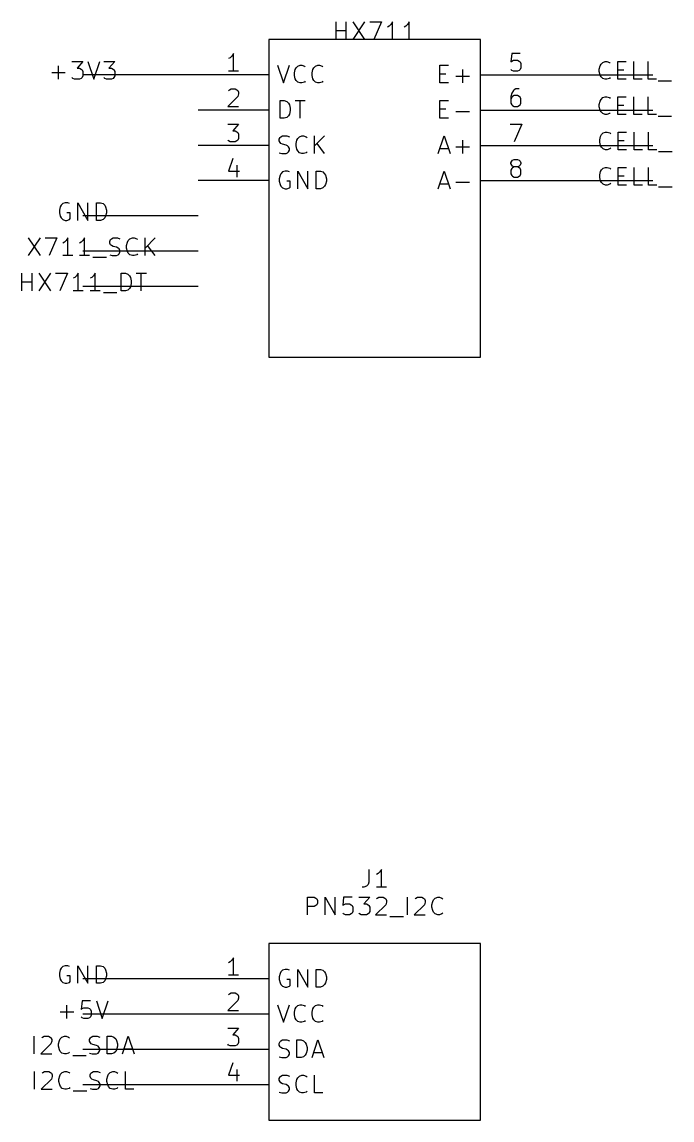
# Model space of a CAD drawing. Extents: x -0.4 to 16.1, y -11.3 to -0.4.
# Drawn here: x 7.662 to 9.504, y -5.762 to -2.65 of the extents above; entities that cross this region are included whole.
import ezdxf

# ---------------------------------------------------------------- set-up
doc = ezdxf.new("R2010")
doc.units = 0
doc.header["$MEASUREMENT"] = 0
for name, color, linetype in [('CYAN2', 4, 'CONTINUOUS'), ('GRAY1', 251, 'CONTINUOUS'), ('GREEN3', 91, 'CONTINUOUS'), ('LYELLOW', 51, 'CONTINUOUS'), ('RED2', 1, 'CONTINUOUS'), ('RED3', 11, 'CONTINUOUS')]:
    doc.layers.add(name, color=color, linetype=linetype)

msp = doc.modelspace()

# ---------------------------------------------------------------- linework, layer by layer
at = {"layer": 'CYAN2', "linetype": 'CONTINUOUS'}
for p, q in [((8.5519, -2.7), (8.5519, -2.65)), ((8.5519, -2.6738), (8.5805, -2.6738)), ((8.5805, -2.7), (8.5805, -2.65)), ((8.5995, -2.65), (8.6328, -2.7)), ((8.6328, -2.65), (8.5995, -2.7)), ((8.6471, -2.65), (8.6805, -2.65)), ((8.6805, -2.65), (8.659, -2.7)), ((8.7019, -2.6619), (8.6971, -2.6643)), ((8.7067, -2.6571), (8.7019, -2.6619)), ((8.7114, -2.65), (8.7067, -2.6571)), ((8.7114, -2.7), (8.7114, -2.65)), ((8.7495, -2.6619), (8.7448, -2.6643)), ((8.7543, -2.6571), (8.7495, -2.6619)), ((8.759, -2.65), (8.7543, -2.6571)), ((8.759, -2.7), (8.759, -2.65)), ((8.7257, -2.7), (8.6971, -2.7)), ((8.7733, -2.7), (8.7448, -2.7)), ((8.3862, -2.7727), (8.4028, -2.8227)), ((8.4028, -2.8227), (8.4195, -2.7727)), ((8.4338, -2.7942), (8.4362, -2.7846)), ((8.4338, -2.8013), (8.4338, -2.7942)), ((8.4362, -2.7846), (8.4386, -2.7799)), ((8.4386, -2.7799), (8.4433, -2.7751)), ((8.4433, -2.7751), (8.4505, -2.7727)), ((8.4505, -2.7727), (8.4552, -2.7727)), ((8.4552, -2.7727), (8.4624, -2.7751)), ((8.4624, -2.7751), (8.4647, -2.7775)), ((8.4838, -2.7942), (8.4862, -2.7846)), ((8.4838, -2.8013), (8.4838, -2.7942)), ((8.4862, -2.7846), (8.4886, -2.7799)), ((8.4886, -2.7799), (8.4933, -2.7751)), ((8.4933, -2.7751), (8.5005, -2.7727)), ((8.5005, -2.7727), (8.5052, -2.7727)), ((8.5052, -2.7727), (8.5124, -2.7751)), ((8.5124, -2.7751), (8.5147, -2.7775)), ((8.8462, -2.8227), (8.8462, -2.7727)), ((8.8462, -2.7727), (8.87, -2.7727)), ((8.8462, -2.7965), (8.8628, -2.7965)), ((8.9105, -2.8227), (8.9105, -2.7846)), ((8.4362, -2.8108), (8.4338, -2.8013)), ((8.4386, -2.8156), (8.4362, -2.8108)), ((8.4433, -2.8204), (8.4386, -2.8156)), ((8.4505, -2.8227), (8.4433, -2.8204)), ((8.4552, -2.8227), (8.4505, -2.8227)), ((8.4624, -2.8204), (8.4552, -2.8227)), ((8.4647, -2.818), (8.4624, -2.8204)), ((8.4862, -2.8108), (8.4838, -2.8013)), ((8.4886, -2.8156), (8.4862, -2.8108)), ((8.4933, -2.8204), (8.4886, -2.8156)), ((8.5005, -2.8227), (8.4933, -2.8204)), ((8.5052, -2.8227), (8.5005, -2.8227)), ((8.5124, -2.8204), (8.5052, -2.8227)), ((8.5147, -2.818), (8.5124, -2.8204)), ((8.87, -2.8227), (8.8462, -2.8227)), ((8.8914, -2.8037), (8.9295, -2.8037)), ((8.3933, -2.9227), (8.3933, -2.8727)), ((8.3933, -2.8727), (8.4052, -2.8727)), ((8.4052, -2.8727), (8.4124, -2.8751)), ((8.4124, -2.8751), (8.4171, -2.8799)), ((8.4171, -2.8799), (8.4195, -2.8846)), ((8.4195, -2.8846), (8.4219, -2.8942)), ((8.4362, -2.8727), (8.4647, -2.8727)), ((8.4505, -2.9227), (8.4505, -2.8727)), ((8.8462, -2.9227), (8.8462, -2.8727)), ((8.8462, -2.8727), (8.87, -2.8727)), ((8.4052, -2.9227), (8.3933, -2.9227)), ((8.4124, -2.9204), (8.4052, -2.9227)), ((8.4171, -2.9156), (8.4124, -2.9204)), ((8.4195, -2.9108), (8.4171, -2.9156)), ((8.4219, -2.9013), (8.4195, -2.9108)), ((8.4219, -2.8942), (8.4219, -2.9013)), ((8.8462, -2.8965), (8.8628, -2.8965)), ((8.87, -2.9227), (8.8462, -2.9227)), ((8.8914, -2.9037), (8.9295, -2.9037)), ((8.3909, -2.9823), (8.3933, -2.9775)), ((8.3909, -2.987), (8.3909, -2.9823)), ((8.3933, -2.9918), (8.3909, -2.987)), ((8.3933, -2.9775), (8.3957, -2.9751)), ((8.3957, -2.9751), (8.4005, -2.9727)), ((8.4005, -2.9727), (8.4124, -2.9727)), ((8.4124, -2.9727), (8.4195, -2.9751)), ((8.4386, -2.9942), (8.4409, -2.9846)), ((8.4409, -2.9846), (8.4433, -2.9799)), ((8.4433, -2.9799), (8.4481, -2.9751)), ((8.4481, -2.9751), (8.4552, -2.9727)), ((8.4552, -2.9727), (8.46, -2.9727)), ((8.46, -2.9727), (8.4671, -2.9751)), ((8.4671, -2.9751), (8.4695, -2.9775)), ((8.4909, -3.0227), (8.4909, -2.9727)), ((8.5195, -2.9727), (8.4909, -3.0013)), ((8.8414, -3.0227), (8.8581, -2.9727)), ((8.8581, -2.9727), (8.8747, -3.0227)), ((8.9105, -3.0227), (8.9105, -2.9846)), ((8.3957, -2.9942), (8.3933, -2.9918)), ((8.4005, -2.9965), (8.3957, -2.9942)), ((8.41, -2.9989), (8.4005, -2.9965)), ((8.4147, -3.0013), (8.41, -2.9989)), ((8.4171, -3.0037), (8.4147, -3.0013)), ((8.4147, -3.0204), (8.4171, -3.018)), ((8.4195, -3.0085), (8.4171, -3.0037)), ((8.4171, -3.018), (8.4195, -3.0132)), ((8.4195, -3.0132), (8.4195, -3.0085)), ((8.4386, -3.0013), (8.4386, -2.9942)), ((8.4409, -3.0108), (8.4386, -3.0013)), ((8.4433, -3.0156), (8.4409, -3.0108)), ((8.4481, -3.0204), (8.4433, -3.0156)), ((8.4695, -3.018), (8.4671, -3.0204)), ((8.5195, -3.0227), (8.4981, -2.9942)), ((8.8462, -3.0085), (8.87, -3.0085)), ((8.8914, -3.0037), (8.9295, -3.0037)), ((8.3909, -3.0204), (8.3981, -3.0227)), ((8.3981, -3.0227), (8.41, -3.0227)), ((8.41, -3.0227), (8.4147, -3.0204)), ((8.4552, -3.0227), (8.4481, -3.0204)), ((8.46, -3.0227), (8.4552, -3.0227)), ((8.4671, -3.0204), (8.46, -3.0227)), ((8.3957, -3.0799), (8.3933, -3.0846)), ((8.4005, -3.0751), (8.3957, -3.0799)), ((8.4076, -3.0727), (8.4005, -3.0751)), ((8.4147, -3.0727), (8.4076, -3.0727)), ((8.4195, -3.0751), (8.4147, -3.0727)), ((8.4433, -3.1227), (8.4433, -3.0727)), ((8.4433, -3.0727), (8.4719, -3.1227)), ((8.4719, -3.1227), (8.4719, -3.0727)), ((8.4957, -3.1227), (8.4957, -3.0727)), ((8.4957, -3.0727), (8.5076, -3.0727)), ((8.5076, -3.0727), (8.5147, -3.0751)), ((8.5147, -3.0751), (8.5195, -3.0799)), ((8.5195, -3.0799), (8.5219, -3.0846)), ((8.8414, -3.1227), (8.8581, -3.0727)), ((8.8581, -3.0727), (8.8747, -3.1227)), ((8.3933, -3.0846), (8.3909, -3.0942)), ((8.3909, -3.0942), (8.3909, -3.1013)), ((8.3909, -3.1013), (8.3933, -3.1108)), ((8.3933, -3.1108), (8.3957, -3.1156)), ((8.4219, -3.1013), (8.4124, -3.1013)), ((8.4219, -3.118), (8.4219, -3.1013)), ((8.5219, -3.1108), (8.5195, -3.1156)), ((8.5219, -3.0846), (8.5243, -3.0942)), ((8.5243, -3.1013), (8.5219, -3.1108)), ((8.5243, -3.0942), (8.5243, -3.1013)), ((8.8462, -3.1085), (8.87, -3.1085)), ((8.8914, -3.1037), (8.9295, -3.1037)), ((8.3957, -3.1156), (8.4005, -3.1204)), ((8.4005, -3.1204), (8.4076, -3.1227)), ((8.4076, -3.1227), (8.4124, -3.1227)), ((8.4124, -3.1227), (8.4195, -3.1204)), ((8.4195, -3.1204), (8.4219, -3.118)), ((8.5076, -3.1227), (8.4957, -3.1227)), ((8.5147, -3.1204), (8.5076, -3.1227)), ((8.5195, -3.1156), (8.5147, -3.1204)), ((8.6448, -5.0515), (8.6448, -5.0873)), ((8.6709, -5.0634), (8.6662, -5.0658)), ((8.6757, -5.0587), (8.6709, -5.0634)), ((8.6805, -5.0515), (8.6757, -5.0587)), ((8.6805, -5.1015), (8.6805, -5.0515)), ((8.6305, -5.1015), (8.6257, -5.1015)), ((8.6376, -5.0992), (8.6305, -5.1015)), ((8.6424, -5.0944), (8.6376, -5.0992)), ((8.6448, -5.0873), (8.6424, -5.0944)), ((8.6948, -5.1015), (8.6662, -5.1015)), ((8.4709, -5.1803), (8.4709, -5.1303)), ((8.4709, -5.1303), (8.49, -5.1303)), ((8.49, -5.1303), (8.4948, -5.1327)), ((8.4948, -5.1327), (8.4971, -5.135)), ((8.5209, -5.1803), (8.5209, -5.1303)), ((8.5209, -5.1303), (8.5495, -5.1803)), ((8.5495, -5.1803), (8.5495, -5.1303)), ((8.5733, -5.1303), (8.5709, -5.1541)), ((8.5971, -5.1303), (8.5733, -5.1303)), ((8.6162, -5.1303), (8.6471, -5.1303)), ((8.6471, -5.1303), (8.6305, -5.1493)), ((8.6662, -5.135), (8.6686, -5.1327)), ((8.6686, -5.1327), (8.6733, -5.1303)), ((8.6733, -5.1303), (8.6852, -5.1303)), ((8.6852, -5.1303), (8.69, -5.1327)), ((8.69, -5.1327), (8.6924, -5.135)), ((8.7543, -5.1803), (8.7543, -5.1303)), ((8.7757, -5.135), (8.7781, -5.1327)), ((8.7781, -5.1327), (8.7828, -5.1303)), ((8.7828, -5.1303), (8.7948, -5.1303)), ((8.7948, -5.1303), (8.7995, -5.1327)), ((8.7995, -5.1327), (8.8019, -5.135)), ((8.8281, -5.1374), (8.8328, -5.1327)), ((8.8328, -5.1327), (8.84, -5.1303)), ((8.84, -5.1303), (8.8447, -5.1303)), ((8.8447, -5.1303), (8.8519, -5.1327)), ((8.8519, -5.1327), (8.8543, -5.135)), ((8.49, -5.1565), (8.4709, -5.1565)), ((8.4948, -5.1541), (8.49, -5.1565)), ((8.4971, -5.1517), (8.4948, -5.1541)), ((8.4971, -5.135), (8.4995, -5.1398)), ((8.4995, -5.147), (8.4971, -5.1517)), ((8.4995, -5.1398), (8.4995, -5.147)), ((8.5709, -5.1541), (8.5733, -5.1517)), ((8.5733, -5.1517), (8.5781, -5.1493)), ((8.5781, -5.1493), (8.59, -5.1493)), ((8.59, -5.1493), (8.5948, -5.1517)), ((8.5948, -5.1517), (8.5971, -5.1541)), ((8.5971, -5.1541), (8.5995, -5.1589)), ((8.5995, -5.1589), (8.5995, -5.1708)), ((8.6305, -5.1493), (8.6376, -5.1493)), ((8.6376, -5.1493), (8.6424, -5.1517)), ((8.6424, -5.1517), (8.6448, -5.1541)), ((8.6448, -5.1541), (8.6471, -5.1589)), ((8.6471, -5.1589), (8.6471, -5.1708)), ((8.6924, -5.1517), (8.6638, -5.1803)), ((8.6924, -5.135), (8.6948, -5.1398)), ((8.6948, -5.1446), (8.6924, -5.1517)), ((8.6948, -5.1398), (8.6948, -5.1446)), ((8.8019, -5.1517), (8.7733, -5.1803)), ((8.8019, -5.135), (8.8043, -5.1398)), ((8.8043, -5.1446), (8.8019, -5.1517)), ((8.8043, -5.1398), (8.8043, -5.1446)), ((8.8233, -5.1517), (8.8257, -5.1422)), ((8.8233, -5.1589), (8.8233, -5.1517)), ((8.8257, -5.1684), (8.8233, -5.1589)), ((8.8257, -5.1422), (8.8281, -5.1374)), ((8.5733, -5.1779), (8.5709, -5.1755)), ((8.5781, -5.1803), (8.5733, -5.1779)), ((8.59, -5.1803), (8.5781, -5.1803)), ((8.5948, -5.1779), (8.59, -5.1803)), ((8.5971, -5.1755), (8.5948, -5.1779)), ((8.5995, -5.1708), (8.5971, -5.1755)), ((8.6186, -5.1779), (8.6162, -5.1755)), ((8.6233, -5.1803), (8.6186, -5.1779)), ((8.6376, -5.1803), (8.6233, -5.1803)), ((8.6424, -5.1779), (8.6376, -5.1803)), ((8.6448, -5.1755), (8.6424, -5.1779)), ((8.6471, -5.1708), (8.6448, -5.1755)), ((8.6638, -5.1803), (8.6948, -5.1803)), ((8.7043, -5.185), (8.7424, -5.185)), ((8.7733, -5.1803), (8.8043, -5.1803)), ((8.8281, -5.1731), (8.8257, -5.1684)), ((8.8328, -5.1779), (8.8281, -5.1731)), ((8.84, -5.1803), (8.8328, -5.1779)), ((8.8447, -5.1803), (8.84, -5.1803)), ((8.8519, -5.1779), (8.8447, -5.1803)), ((8.8543, -5.1755), (8.8519, -5.1779)), ((8.3933, -5.3468), (8.3909, -5.3564)), ((8.3957, -5.3421), (8.3933, -5.3468)), ((8.4005, -5.3373), (8.3957, -5.3421)), ((8.4076, -5.3349), (8.4005, -5.3373)), ((8.4147, -5.3349), (8.4076, -5.3349)), ((8.4195, -5.3373), (8.4147, -5.3349)), ((8.4433, -5.3849), (8.4433, -5.3349)), ((8.4433, -5.3349), (8.4719, -5.3849)), ((8.4719, -5.3849), (8.4719, -5.3349)), ((8.4957, -5.3849), (8.4957, -5.3349)), ((8.4957, -5.3349), (8.5076, -5.3349)), ((8.5076, -5.3349), (8.5147, -5.3373)), ((8.5147, -5.3373), (8.5195, -5.3421)), ((8.5195, -5.3421), (8.5219, -5.3468)), ((8.5219, -5.3468), (8.5243, -5.3564)), ((8.3909, -5.3564), (8.3909, -5.3635)), ((8.3909, -5.3635), (8.3933, -5.373)), ((8.3933, -5.373), (8.3957, -5.3778)), ((8.3957, -5.3778), (8.4005, -5.3826)), ((8.4005, -5.3826), (8.4076, -5.3849)), ((8.4219, -5.3635), (8.4124, -5.3635)), ((8.4124, -5.3849), (8.4195, -5.3826)), ((8.4195, -5.3826), (8.4219, -5.3802)), ((8.4219, -5.3802), (8.4219, -5.3635)), ((8.5147, -5.3826), (8.5076, -5.3849)), ((8.5195, -5.3778), (8.5147, -5.3826)), ((8.5219, -5.373), (8.5195, -5.3778)), ((8.5243, -5.3635), (8.5219, -5.373)), ((8.5243, -5.3564), (8.5243, -5.3635)), ((8.4076, -5.3849), (8.4124, -5.3849)), ((8.5076, -5.3849), (8.4957, -5.3849)), ((8.3862, -5.4349), (8.4028, -5.4849)), ((8.4028, -5.4849), (8.4195, -5.4349)), ((8.4362, -5.4468), (8.4386, -5.4421)), ((8.4386, -5.4421), (8.4433, -5.4373)), ((8.4433, -5.4373), (8.4505, -5.4349)), ((8.4505, -5.4349), (8.4552, -5.4349)), ((8.4552, -5.4349), (8.4624, -5.4373)), ((8.4624, -5.4373), (8.4647, -5.4397)), ((8.4862, -5.4468), (8.4886, -5.4421)), ((8.4886, -5.4421), (8.4933, -5.4373)), ((8.4933, -5.4373), (8.5005, -5.4349)), ((8.5005, -5.4349), (8.5052, -5.4349)), ((8.5052, -5.4349), (8.5124, -5.4373)), ((8.5124, -5.4373), (8.5147, -5.4397)), ((8.4338, -5.4564), (8.4362, -5.4468)), ((8.4338, -5.4635), (8.4338, -5.4564)), ((8.4362, -5.473), (8.4338, -5.4635)), ((8.4386, -5.4778), (8.4362, -5.473)), ((8.4838, -5.4564), (8.4862, -5.4468)), ((8.4838, -5.4635), (8.4838, -5.4564)), ((8.4862, -5.473), (8.4838, -5.4635)), ((8.4886, -5.4778), (8.4862, -5.473)), ((8.4433, -5.4826), (8.4386, -5.4778)), ((8.4505, -5.4849), (8.4433, -5.4826)), ((8.4552, -5.4849), (8.4505, -5.4849)), ((8.4624, -5.4826), (8.4552, -5.4849)), ((8.4647, -5.4802), (8.4624, -5.4826)), ((8.4933, -5.4826), (8.4886, -5.4778)), ((8.5005, -5.4849), (8.4933, -5.4826)), ((8.5052, -5.4849), (8.5005, -5.4849)), ((8.5124, -5.4826), (8.5052, -5.4849)), ((8.5147, -5.4802), (8.5124, -5.4826)), ((8.3933, -5.5397), (8.3957, -5.5373)), ((8.3957, -5.5373), (8.4005, -5.5349)), ((8.4005, -5.5349), (8.4124, -5.5349)), ((8.4124, -5.5349), (8.4195, -5.5373)), ((8.4409, -5.5849), (8.4409, -5.5349)), ((8.4409, -5.5349), (8.4528, -5.5349)), ((8.4528, -5.5349), (8.46, -5.5373)), ((8.46, -5.5373), (8.4647, -5.5421)), ((8.4838, -5.5849), (8.5005, -5.5349)), ((8.5005, -5.5349), (8.5171, -5.5849)), ((8.3909, -5.5445), (8.3933, -5.5397)), ((8.3909, -5.5492), (8.3909, -5.5445)), ((8.3933, -5.554), (8.3909, -5.5492)), ((8.3957, -5.5564), (8.3933, -5.554)), ((8.4005, -5.5588), (8.3957, -5.5564)), ((8.41, -5.5611), (8.4005, -5.5588)), ((8.4147, -5.5635), (8.41, -5.5611)), ((8.4171, -5.5659), (8.4147, -5.5635)), ((8.4195, -5.5707), (8.4171, -5.5659)), ((8.4647, -5.5421), (8.4671, -5.5468)), ((8.4671, -5.5468), (8.4695, -5.5564)), ((8.4695, -5.5635), (8.4671, -5.573)), ((8.4695, -5.5564), (8.4695, -5.5635)), ((8.3909, -5.5826), (8.3981, -5.5849)), ((8.3981, -5.5849), (8.41, -5.5849)), ((8.41, -5.5849), (8.4147, -5.5826)), ((8.4147, -5.5826), (8.4171, -5.5802)), ((8.4171, -5.5802), (8.4195, -5.5754)), ((8.4195, -5.5754), (8.4195, -5.5707)), ((8.4528, -5.5849), (8.4409, -5.5849)), ((8.46, -5.5826), (8.4528, -5.5849)), ((8.4647, -5.5778), (8.46, -5.5826)), ((8.4671, -5.573), (8.4647, -5.5778)), ((8.4886, -5.5707), (8.5124, -5.5707)), ((8.3909, -5.6445), (8.3933, -5.6397)), ((8.3909, -5.6492), (8.3909, -5.6445)), ((8.3933, -5.654), (8.3909, -5.6492)), ((8.3933, -5.6397), (8.3957, -5.6373)), ((8.3957, -5.6564), (8.3933, -5.654)), ((8.3957, -5.6373), (8.4005, -5.6349)), ((8.4005, -5.6588), (8.3957, -5.6564)), ((8.4005, -5.6349), (8.4124, -5.6349)), ((8.41, -5.6611), (8.4005, -5.6588)), ((8.4147, -5.6635), (8.41, -5.6611)), ((8.4124, -5.6349), (8.4195, -5.6373)), ((8.4171, -5.6659), (8.4147, -5.6635)), ((8.4386, -5.6564), (8.4409, -5.6468)), ((8.4386, -5.6635), (8.4386, -5.6564)), ((8.4409, -5.673), (8.4386, -5.6635)), ((8.4409, -5.6468), (8.4433, -5.6421)), ((8.4433, -5.6421), (8.4481, -5.6373)), ((8.4481, -5.6373), (8.4552, -5.6349)), ((8.4552, -5.6349), (8.46, -5.6349)), ((8.46, -5.6349), (8.4671, -5.6373)), ((8.4671, -5.6373), (8.4695, -5.6397)), ((8.4909, -5.6849), (8.4909, -5.6349)), ((8.3909, -5.6826), (8.3981, -5.6849)), ((8.3981, -5.6849), (8.41, -5.6849)), ((8.41, -5.6849), (8.4147, -5.6826)), ((8.4147, -5.6826), (8.4171, -5.6802)), ((8.4195, -5.6707), (8.4171, -5.6659)), ((8.4171, -5.6802), (8.4195, -5.6754)), ((8.4195, -5.6754), (8.4195, -5.6707)), ((8.4433, -5.6778), (8.4409, -5.673)), ((8.4481, -5.6826), (8.4433, -5.6778)), ((8.4552, -5.6849), (8.4481, -5.6826)), ((8.46, -5.6849), (8.4552, -5.6849)), ((8.4671, -5.6826), (8.46, -5.6849)), ((8.4695, -5.6802), (8.4671, -5.6826)), ((8.5147, -5.6849), (8.4909, -5.6849))]:
    msp.add_line(p, q, dxfattribs=at)
at = {"layer": 'GRAY1', "linetype": 'CONTINUOUS'}
for p, q in [((7.8037, -2.7622), (7.8346, -2.7622)), ((7.8346, -2.7622), (7.818, -2.7812)), ((7.8489, -2.7622), (7.8656, -2.8122)), ((7.8656, -2.8122), (7.8823, -2.7622)), ((7.8942, -2.7622), (7.9251, -2.7622)), ((7.9251, -2.7622), (7.9085, -2.7812)), ((9.3, -2.7741), (9.3024, -2.7693)), ((9.3024, -2.7693), (9.3072, -2.7645)), ((9.3072, -2.7645), (9.3143, -2.7622)), ((9.3143, -2.7622), (9.3191, -2.7622)), ((9.3191, -2.7622), (9.3262, -2.7645)), ((9.3262, -2.7645), (9.3286, -2.7669)), ((9.35, -2.8122), (9.35, -2.7622)), ((9.35, -2.7622), (9.3738, -2.7622)), ((9.3952, -2.8122), (9.3952, -2.7622)), ((9.4357, -2.8122), (9.4357, -2.7622)), ((7.7465, -2.7931), (7.7846, -2.7931)), ((7.7656, -2.8122), (7.7656, -2.7741)), ((7.818, -2.7812), (7.8251, -2.7812)), ((7.8251, -2.7812), (7.8299, -2.7836)), ((7.8299, -2.7836), (7.8323, -2.786)), ((7.8323, -2.786), (7.8346, -2.7907)), ((7.8346, -2.7907), (7.8346, -2.8026)), ((7.9085, -2.7812), (7.9156, -2.7812)), ((7.9156, -2.7812), (7.9204, -2.7836)), ((7.9204, -2.7836), (7.9227, -2.786)), ((7.9227, -2.786), (7.9251, -2.7907)), ((7.9251, -2.7907), (7.9251, -2.8026)), ((9.2976, -2.7836), (9.3, -2.7741)), ((9.2976, -2.7907), (9.2976, -2.7836)), ((9.3, -2.8003), (9.2976, -2.7907)), ((9.3024, -2.805), (9.3, -2.8003)), ((9.35, -2.786), (9.3667, -2.786)), ((7.8061, -2.8098), (7.8037, -2.8074)), ((7.8108, -2.8122), (7.8061, -2.8098)), ((7.8251, -2.8122), (7.8108, -2.8122)), ((7.8299, -2.8098), (7.8251, -2.8122)), ((7.8323, -2.8074), (7.8299, -2.8098)), ((7.8346, -2.8026), (7.8323, -2.8074)), ((7.8966, -2.8098), (7.8942, -2.8074)), ((7.9013, -2.8122), (7.8966, -2.8098)), ((7.9156, -2.8122), (7.9013, -2.8122)), ((7.9204, -2.8098), (7.9156, -2.8122)), ((7.9227, -2.8074), (7.9204, -2.8098)), ((7.9251, -2.8026), (7.9227, -2.8074)), ((9.3072, -2.8098), (9.3024, -2.805)), ((9.3143, -2.8122), (9.3072, -2.8098)), ((9.3191, -2.8122), (9.3143, -2.8122)), ((9.3262, -2.8098), (9.3191, -2.8122)), ((9.3286, -2.8074), (9.3262, -2.8098)), ((9.3738, -2.8122), (9.35, -2.8122)), ((9.4191, -2.8122), (9.3952, -2.8122)), ((9.4595, -2.8122), (9.4357, -2.8122)), ((9.4643, -2.8169), (9.5024, -2.8169)), ((9.3072, -2.8645), (9.3143, -2.8622)), ((9.3143, -2.8622), (9.3191, -2.8622)), ((9.3191, -2.8622), (9.3262, -2.8645)), ((9.35, -2.9122), (9.35, -2.8622)), ((9.35, -2.8622), (9.3738, -2.8622)), ((9.3952, -2.9122), (9.3952, -2.8622)), ((9.4357, -2.9122), (9.4357, -2.8622)), ((9.2976, -2.8836), (9.3, -2.8741)), ((9.2976, -2.8907), (9.2976, -2.8836)), ((9.3, -2.9003), (9.2976, -2.8907)), ((9.3, -2.8741), (9.3024, -2.8693)), ((9.3024, -2.8693), (9.3072, -2.8645)), ((9.3262, -2.8645), (9.3286, -2.8669)), ((9.35, -2.886), (9.3667, -2.886)), ((9.3024, -2.905), (9.3, -2.9003)), ((9.3072, -2.9098), (9.3024, -2.905)), ((9.3143, -2.9122), (9.3072, -2.9098)), ((9.3191, -2.9122), (9.3143, -2.9122)), ((9.3262, -2.9098), (9.3191, -2.9122)), ((9.3286, -2.9074), (9.3262, -2.9098)), ((9.3738, -2.9122), (9.35, -2.9122)), ((9.4191, -2.9122), (9.3952, -2.9122)), ((9.4595, -2.9122), (9.4357, -2.9122)), ((9.4643, -2.9169), (9.5024, -2.9169)), ((9.2988, -2.9836), (9.3012, -2.9741)), ((9.2988, -2.9907), (9.2988, -2.9836)), ((9.3012, -2.9741), (9.3036, -2.9693)), ((9.3036, -2.9693), (9.3083, -2.9645)), ((9.3083, -2.9645), (9.3155, -2.9622)), ((9.3155, -2.9622), (9.3202, -2.9622)), ((9.3202, -2.9622), (9.3274, -2.9645)), ((9.3274, -2.9645), (9.3298, -2.9669)), ((9.3512, -3.0122), (9.3512, -2.9622)), ((9.3512, -2.9622), (9.375, -2.9622)), ((9.3512, -2.986), (9.3679, -2.986)), ((9.3964, -3.0122), (9.3964, -2.9622)), ((9.4369, -3.0122), (9.4369, -2.9622)), ((9.3012, -3.0003), (9.2988, -2.9907)), ((9.3036, -3.005), (9.3012, -3.0003)), ((9.3083, -3.0098), (9.3036, -3.005)), ((9.3155, -3.0122), (9.3083, -3.0098)), ((9.3202, -3.0122), (9.3155, -3.0122)), ((9.3274, -3.0098), (9.3202, -3.0122)), ((9.3298, -3.0074), (9.3274, -3.0098)), ((9.375, -3.0122), (9.3512, -3.0122)), ((9.4202, -3.0122), (9.3964, -3.0122)), ((9.4607, -3.0122), (9.4369, -3.0122)), ((9.4655, -3.0169), (9.5036, -3.0169)), ((9.2988, -3.0836), (9.3012, -3.0741)), ((9.3012, -3.0741), (9.3036, -3.0693)), ((9.3036, -3.0693), (9.3083, -3.0645)), ((9.3083, -3.0645), (9.3155, -3.0622)), ((9.3155, -3.0622), (9.3202, -3.0622)), ((9.3202, -3.0622), (9.3274, -3.0645)), ((9.3274, -3.0645), (9.3298, -3.0669)), ((9.3512, -3.1122), (9.3512, -3.0622)), ((9.3512, -3.0622), (9.375, -3.0622)), ((9.3964, -3.1122), (9.3964, -3.0622)), ((9.4369, -3.1122), (9.4369, -3.0622)), ((9.2988, -3.0907), (9.2988, -3.0836)), ((9.3012, -3.1003), (9.2988, -3.0907)), ((9.3036, -3.105), (9.3012, -3.1003)), ((9.3083, -3.1098), (9.3036, -3.105)), ((9.3155, -3.1122), (9.3083, -3.1098)), ((9.3274, -3.1098), (9.3202, -3.1122)), ((9.3298, -3.1074), (9.3274, -3.1098)), ((9.3512, -3.086), (9.3679, -3.086)), ((9.3202, -3.1122), (9.3155, -3.1122)), ((9.375, -3.1122), (9.3512, -3.1122)), ((9.4202, -3.1122), (9.3964, -3.1122)), ((9.4607, -3.1122), (9.4369, -3.1122)), ((9.4655, -3.1169), (9.5036, -3.1169)), ((7.7704, -3.1741), (7.768, -3.1836)), ((7.7727, -3.1693), (7.7704, -3.1741)), ((7.7775, -3.1645), (7.7727, -3.1693)), ((7.7846, -3.1622), (7.7775, -3.1645)), ((7.7918, -3.1622), (7.7846, -3.1622)), ((7.7966, -3.1645), (7.7918, -3.1622)), ((7.8204, -3.2122), (7.8204, -3.1622)), ((7.8204, -3.1622), (7.8489, -3.2122)), ((7.8489, -3.2122), (7.8489, -3.1622)), ((7.8727, -3.2122), (7.8727, -3.1622)), ((7.8727, -3.1622), (7.8846, -3.1622)), ((7.8846, -3.1622), (7.8918, -3.1645)), ((7.8918, -3.1645), (7.8966, -3.1693)), ((7.8966, -3.1693), (7.8989, -3.1741)), ((7.8989, -3.1741), (7.9013, -3.1836)), ((7.768, -3.1836), (7.768, -3.1907)), ((7.768, -3.1907), (7.7704, -3.2003)), ((7.7704, -3.2003), (7.7727, -3.205)), ((7.7727, -3.205), (7.7775, -3.2098)), ((7.7989, -3.1907), (7.7894, -3.1907)), ((7.7989, -3.2074), (7.7989, -3.1907)), ((7.8966, -3.205), (7.8918, -3.2098)), ((7.8989, -3.2003), (7.8966, -3.205)), ((7.9013, -3.1907), (7.8989, -3.2003)), ((7.9013, -3.1836), (7.9013, -3.1907)), ((7.7775, -3.2098), (7.7846, -3.2122)), ((7.7846, -3.2122), (7.7894, -3.2122)), ((7.7894, -3.2122), (7.7966, -3.2098)), ((7.7966, -3.2098), (7.7989, -3.2074)), ((7.8846, -3.2122), (7.8727, -3.2122)), ((7.8918, -3.2098), (7.8846, -3.2122)), ((7.6799, -3.2622), (7.7132, -3.3122)), ((7.7132, -3.2622), (7.6799, -3.3122)), ((7.7275, -3.2622), (7.7608, -3.2622)), ((7.7608, -3.2622), (7.7394, -3.3122)), ((7.7918, -3.2622), (7.787, -3.2693)), ((7.7918, -3.3122), (7.7918, -3.2622)), ((7.8394, -3.2622), (7.8346, -3.2693)), ((7.8394, -3.3122), (7.8394, -3.2622)), ((7.9108, -3.2717), (7.9132, -3.2669)), ((7.9132, -3.2669), (7.9156, -3.2645)), ((7.9156, -3.2645), (7.9204, -3.2622)), ((7.9204, -3.2622), (7.9323, -3.2622)), ((7.9323, -3.2622), (7.9394, -3.2645)), ((7.9632, -3.2693), (7.968, -3.2645)), ((7.968, -3.2645), (7.9751, -3.2622)), ((7.9751, -3.2622), (7.9799, -3.2622)), ((7.9799, -3.2622), (7.987, -3.2645)), ((7.987, -3.2645), (7.9894, -3.2669)), ((8.0108, -3.3122), (8.0108, -3.2622)), ((8.0394, -3.2622), (8.0108, -3.2907)), ((7.7823, -3.2741), (7.7775, -3.2764)), ((7.787, -3.2693), (7.7823, -3.2741)), ((7.8299, -3.2741), (7.8251, -3.2764)), ((7.8346, -3.2693), (7.8299, -3.2741)), ((7.9108, -3.2764), (7.9108, -3.2717)), ((7.9132, -3.2812), (7.9108, -3.2764)), ((7.9156, -3.2836), (7.9132, -3.2812)), ((7.9204, -3.286), (7.9156, -3.2836)), ((7.9299, -3.2884), (7.9204, -3.286)), ((7.9346, -3.2907), (7.9299, -3.2884)), ((7.937, -3.2931), (7.9346, -3.2907)), ((7.9394, -3.2979), (7.937, -3.2931)), ((7.9394, -3.3026), (7.9394, -3.2979)), ((7.9585, -3.2836), (7.9608, -3.2741)), ((7.9585, -3.2907), (7.9585, -3.2836)), ((7.9608, -3.3003), (7.9585, -3.2907)), ((7.9608, -3.2741), (7.9632, -3.2693)), ((8.0394, -3.3122), (8.018, -3.2836)), ((7.8061, -3.3122), (7.7775, -3.3122)), ((7.8537, -3.3122), (7.8251, -3.3122)), ((7.8632, -3.3169), (7.9013, -3.3169)), ((7.9108, -3.3098), (7.918, -3.3122)), ((7.918, -3.3122), (7.9299, -3.3122)), ((7.9299, -3.3122), (7.9346, -3.3098)), ((7.9346, -3.3098), (7.937, -3.3074)), ((7.937, -3.3074), (7.9394, -3.3026)), ((7.9632, -3.305), (7.9608, -3.3003)), ((7.968, -3.3098), (7.9632, -3.305)), ((7.9751, -3.3122), (7.968, -3.3098)), ((7.9799, -3.3122), (7.9751, -3.3122)), ((7.987, -3.3098), (7.9799, -3.3122)), ((7.9894, -3.3074), (7.987, -3.3098)), ((7.662, -3.4122), (7.662, -3.3622)), ((7.662, -3.386), (7.6906, -3.386)), ((7.6906, -3.4122), (7.6906, -3.3622)), ((7.7096, -3.3622), (7.743, -3.4122)), ((7.743, -3.3622), (7.7096, -3.4122)), ((7.7573, -3.3622), (7.7906, -3.3622)), ((7.7906, -3.3622), (7.7692, -3.4122)), ((7.812, -3.3741), (7.8073, -3.3764)), ((7.8168, -3.3693), (7.812, -3.3741)), ((7.8216, -3.3622), (7.8168, -3.3693)), ((7.8216, -3.4122), (7.8216, -3.3622)), ((7.8596, -3.3741), (7.8549, -3.3764)), ((7.8644, -3.3693), (7.8596, -3.3741)), ((7.8692, -3.3622), (7.8644, -3.3693)), ((7.8692, -3.4122), (7.8692, -3.3622)), ((7.943, -3.4122), (7.943, -3.3622)), ((7.943, -3.3622), (7.9549, -3.3622)), ((7.9549, -3.3622), (7.962, -3.3645)), ((7.962, -3.3645), (7.9668, -3.3693)), ((7.9668, -3.3693), (7.9692, -3.3741)), ((7.9692, -3.3741), (7.9715, -3.3836)), ((7.9715, -3.3907), (7.9692, -3.4003)), ((7.9715, -3.3836), (7.9715, -3.3907)), ((7.9858, -3.3622), (8.0144, -3.3622)), ((8.0001, -3.4122), (8.0001, -3.3622)), ((7.8358, -3.4122), (7.8073, -3.4122)), ((7.8835, -3.4122), (7.8549, -3.4122)), ((7.893, -3.4169), (7.9311, -3.4169)), ((7.9549, -3.4122), (7.943, -3.4122)), ((7.962, -3.4098), (7.9549, -3.4122)), ((7.9668, -3.405), (7.962, -3.4098)), ((7.9692, -3.4003), (7.9668, -3.405)), ((7.7704, -5.3363), (7.768, -5.3458)), ((7.768, -5.3458), (7.768, -5.3529)), ((7.7727, -5.3315), (7.7704, -5.3363)), ((7.7775, -5.3267), (7.7727, -5.3315)), ((7.7846, -5.3244), (7.7775, -5.3267)), ((7.7918, -5.3244), (7.7846, -5.3244)), ((7.7966, -5.3267), (7.7918, -5.3244)), ((7.8204, -5.3744), (7.8204, -5.3244)), ((7.8204, -5.3244), (7.8489, -5.3744)), ((7.8489, -5.3744), (7.8489, -5.3244)), ((7.8727, -5.3744), (7.8727, -5.3244)), ((7.8727, -5.3244), (7.8846, -5.3244)), ((7.8846, -5.3244), (7.8918, -5.3267)), ((7.8918, -5.3267), (7.8966, -5.3315)), ((7.8966, -5.3315), (7.8989, -5.3363)), ((7.8989, -5.3363), (7.9013, -5.3458)), ((7.9013, -5.3458), (7.9013, -5.3529)), ((7.768, -5.3529), (7.7704, -5.3625)), ((7.7704, -5.3625), (7.7727, -5.3672)), ((7.7727, -5.3672), (7.7775, -5.372)), ((7.7775, -5.372), (7.7846, -5.3744)), ((7.7846, -5.3744), (7.7894, -5.3744)), ((7.7989, -5.3529), (7.7894, -5.3529)), ((7.7894, -5.3744), (7.7966, -5.372)), ((7.7966, -5.372), (7.7989, -5.3696)), ((7.7989, -5.3696), (7.7989, -5.3529)), ((7.8846, -5.3744), (7.8727, -5.3744)), ((7.8918, -5.372), (7.8846, -5.3744)), ((7.8966, -5.3672), (7.8918, -5.372)), ((7.8989, -5.3625), (7.8966, -5.3672)), ((7.9013, -5.3529), (7.8989, -5.3625)), ((7.7894, -5.4744), (7.7894, -5.4363)), ((7.8323, -5.4244), (7.8299, -5.4482)), ((7.8561, -5.4244), (7.8323, -5.4244)), ((7.8323, -5.4458), (7.837, -5.4434)), ((7.837, -5.4434), (7.8489, -5.4434)), ((7.8489, -5.4434), (7.8537, -5.4458)), ((7.8727, -5.4244), (7.8894, -5.4744)), ((7.8894, -5.4744), (7.9061, -5.4244)), ((7.7704, -5.4553), (7.8085, -5.4553)), ((7.8299, -5.4482), (7.8323, -5.4458)), ((7.8323, -5.472), (7.8299, -5.4696)), ((7.837, -5.4744), (7.8323, -5.472)), ((7.8489, -5.4744), (7.837, -5.4744)), ((7.8537, -5.472), (7.8489, -5.4744)), ((7.8537, -5.4458), (7.8561, -5.4482)), ((7.8561, -5.4696), (7.8537, -5.472)), ((7.8561, -5.4482), (7.8585, -5.4529)), ((7.8585, -5.4648), (7.8561, -5.4696)), ((7.8585, -5.4529), (7.8585, -5.4648)), ((7.6965, -5.5744), (7.6965, -5.5244)), ((7.718, -5.5291), (7.7204, -5.5267)), ((7.7204, -5.5267), (7.7251, -5.5244)), ((7.7251, -5.5244), (7.737, -5.5244)), ((7.737, -5.5244), (7.7418, -5.5267)), ((7.7418, -5.5267), (7.7442, -5.5291)), ((7.7442, -5.5291), (7.7466, -5.5339)), ((7.7466, -5.5386), (7.7442, -5.5458)), ((7.7466, -5.5339), (7.7466, -5.5386)), ((7.7656, -5.5458), (7.768, -5.5363)), ((7.768, -5.5363), (7.7704, -5.5315)), ((7.7704, -5.5315), (7.7751, -5.5267)), ((7.7751, -5.5267), (7.7823, -5.5244)), ((7.7823, -5.5244), (7.787, -5.5244)), ((7.787, -5.5244), (7.7942, -5.5267)), ((7.7942, -5.5267), (7.7965, -5.5291)), ((7.8537, -5.5339), (7.8561, -5.5291)), ((7.8537, -5.5386), (7.8537, -5.5339)), ((7.8561, -5.5434), (7.8537, -5.5386)), ((7.8561, -5.5291), (7.8585, -5.5267)), ((7.8585, -5.5267), (7.8632, -5.5244)), ((7.8632, -5.5244), (7.8751, -5.5244)), ((7.8751, -5.5244), (7.8823, -5.5267)), ((7.9037, -5.5744), (7.9037, -5.5244)), ((7.9037, -5.5244), (7.9156, -5.5244)), ((7.9156, -5.5244), (7.9227, -5.5267)), ((7.9227, -5.5267), (7.9275, -5.5315)), ((7.9275, -5.5315), (7.9299, -5.5363)), ((7.9299, -5.5363), (7.9323, -5.5458)), ((7.9465, -5.5744), (7.9632, -5.5244)), ((7.9632, -5.5244), (7.9799, -5.5744)), ((7.7442, -5.5458), (7.7156, -5.5744)), ((7.7656, -5.5529), (7.7656, -5.5458)), ((7.768, -5.5625), (7.7656, -5.5529)), ((7.7704, -5.5672), (7.768, -5.5625)), ((7.7751, -5.572), (7.7704, -5.5672)), ((7.7965, -5.5696), (7.7942, -5.572)), ((7.8585, -5.5458), (7.8561, -5.5434)), ((7.8632, -5.5482), (7.8585, -5.5458)), ((7.8727, -5.5506), (7.8632, -5.5482)), ((7.8775, -5.5529), (7.8727, -5.5506)), ((7.8799, -5.5553), (7.8775, -5.5529)), ((7.8775, -5.572), (7.8799, -5.5696)), ((7.8823, -5.5601), (7.8799, -5.5553)), ((7.8799, -5.5696), (7.8823, -5.5648)), ((7.8823, -5.5648), (7.8823, -5.5601)), ((7.9275, -5.5672), (7.9227, -5.572)), ((7.9299, -5.5625), (7.9275, -5.5672)), ((7.9323, -5.5529), (7.9299, -5.5625)), ((7.9323, -5.5458), (7.9323, -5.5529)), ((7.9513, -5.5601), (7.9751, -5.5601)), ((7.7156, -5.5744), (7.7466, -5.5744)), ((7.7823, -5.5744), (7.7751, -5.572)), ((7.787, -5.5744), (7.7823, -5.5744)), ((7.7942, -5.572), (7.787, -5.5744)), ((7.8061, -5.5791), (7.8442, -5.5791)), ((7.8537, -5.572), (7.8608, -5.5744)), ((7.8608, -5.5744), (7.8727, -5.5744)), ((7.8727, -5.5744), (7.8775, -5.572)), ((7.9156, -5.5744), (7.9037, -5.5744)), ((7.9227, -5.572), (7.9156, -5.5744)), ((7.6977, -5.6744), (7.6977, -5.6244)), ((7.7192, -5.6291), (7.7216, -5.6267)), ((7.7216, -5.6267), (7.7263, -5.6244)), ((7.7263, -5.6244), (7.7382, -5.6244)), ((7.7382, -5.6244), (7.743, -5.6267)), ((7.743, -5.6267), (7.7454, -5.6291)), ((7.7454, -5.6291), (7.7477, -5.6339)), ((7.7692, -5.6363), (7.7716, -5.6315)), ((7.7716, -5.6315), (7.7763, -5.6267)), ((7.7763, -5.6267), (7.7835, -5.6244)), ((7.7835, -5.6244), (7.7882, -5.6244)), ((7.7882, -5.6244), (7.7954, -5.6267)), ((7.7954, -5.6267), (7.7977, -5.6291)), ((7.8549, -5.6339), (7.8573, -5.6291)), ((7.8573, -5.6291), (7.8596, -5.6267)), ((7.8596, -5.6267), (7.8644, -5.6244)), ((7.8644, -5.6244), (7.8763, -5.6244)), ((7.8763, -5.6244), (7.8835, -5.6267)), ((7.9049, -5.6363), (7.9073, -5.6315)), ((7.9073, -5.6315), (7.912, -5.6267)), ((7.912, -5.6267), (7.9192, -5.6244)), ((7.9192, -5.6244), (7.9239, -5.6244)), ((7.9239, -5.6244), (7.9311, -5.6267)), ((7.9311, -5.6267), (7.9335, -5.6291)), ((7.9549, -5.6744), (7.9549, -5.6244)), ((7.7454, -5.6458), (7.7168, -5.6744)), ((7.7477, -5.6386), (7.7454, -5.6458)), ((7.7477, -5.6339), (7.7477, -5.6386)), ((7.7668, -5.6458), (7.7692, -5.6363)), ((7.7668, -5.6529), (7.7668, -5.6458)), ((7.7692, -5.6625), (7.7668, -5.6529)), ((7.7716, -5.6672), (7.7692, -5.6625)), ((7.8549, -5.6386), (7.8549, -5.6339)), ((7.8573, -5.6434), (7.8549, -5.6386)), ((7.8596, -5.6458), (7.8573, -5.6434)), ((7.8644, -5.6482), (7.8596, -5.6458)), ((7.8739, -5.6506), (7.8644, -5.6482)), ((7.8787, -5.6529), (7.8739, -5.6506)), ((7.8811, -5.6553), (7.8787, -5.6529)), ((7.8835, -5.6601), (7.8811, -5.6553)), ((7.8835, -5.6648), (7.8835, -5.6601)), ((7.9025, -5.6458), (7.9049, -5.6363)), ((7.9025, -5.6529), (7.9025, -5.6458)), ((7.9049, -5.6625), (7.9025, -5.6529)), ((7.9073, -5.6672), (7.9049, -5.6625)), ((7.7168, -5.6744), (7.7477, -5.6744)), ((7.7763, -5.672), (7.7716, -5.6672)), ((7.7835, -5.6744), (7.7763, -5.672)), ((7.7882, -5.6744), (7.7835, -5.6744)), ((7.7954, -5.672), (7.7882, -5.6744)), ((7.7977, -5.6696), (7.7954, -5.672)), ((7.8073, -5.6791), (7.8454, -5.6791)), ((7.8549, -5.672), (7.862, -5.6744)), ((7.862, -5.6744), (7.8739, -5.6744)), ((7.8739, -5.6744), (7.8787, -5.672)), ((7.8787, -5.672), (7.8811, -5.6696)), ((7.8811, -5.6696), (7.8835, -5.6648)), ((7.912, -5.672), (7.9073, -5.6672)), ((7.9192, -5.6744), (7.912, -5.672)), ((7.9239, -5.6744), (7.9192, -5.6744)), ((7.9311, -5.672), (7.9239, -5.6744)), ((7.9335, -5.6696), (7.9311, -5.672)), ((7.9787, -5.6744), (7.9549, -5.6744))]:
    msp.add_line(p, q, dxfattribs=at)
at = {"layer": 'GREEN3', "linetype": 'CONTINUOUS'}
for p, q in [((8.1614, -2.7996), (7.8346, -2.7996)), ((9.1614, -2.7996), (9.4488, -2.7996)), ((9.1614, -2.8996), (9.4488, -2.8996)), ((9.1614, -2.9996), (9.4488, -2.9996)), ((9.1614, -3.0996), (9.4488, -3.0996)), ((8.1614, -3.1996), (7.8346, -3.1996)), ((8.1614, -3.2996), (7.8346, -3.2996)), ((8.1614, -3.3996), (7.8346, -3.3996)), ((8.1614, -5.3618), (7.8346, -5.3618)), ((8.1614, -5.4618), (7.8346, -5.4618)), ((8.1614, -5.5618), (7.8346, -5.5618)), ((8.1614, -5.6618), (7.8346, -5.6618))]:
    msp.add_line(p, q, dxfattribs=at)
at = {"layer": 'LYELLOW', "linetype": 'CONTINUOUS'}
for p, q in [((8.3614, -2.6996), (8.3614, -3.5996)), ((8.9614, -2.6996), (8.3614, -2.6996)), ((8.9614, -3.5996), (8.9614, -2.6996)), ((8.3614, -3.5996), (8.9614, -3.5996)), ((8.3614, -5.2618), (8.3614, -5.7618)), ((8.9614, -5.2618), (8.3614, -5.2618)), ((8.9614, -5.7618), (8.9614, -5.2618)), ((8.3614, -5.7618), (8.9614, -5.7618))]:
    msp.add_line(p, q, dxfattribs=at)
at = {"layer": 'RED2', "linetype": 'CONTINUOUS'}
for p, q in [((8.3614, -2.6996), (8.3614, -3.5996)), ((8.9614, -2.6996), (8.3614, -2.6996)), ((8.9614, -3.5996), (8.9614, -2.6996)), ((8.3614, -2.7996), (8.1614, -2.7996)), ((8.9614, -2.7996), (9.1614, -2.7996)), ((8.3614, -2.8996), (8.1614, -2.8996)), ((8.9614, -2.8996), (9.1614, -2.8996)), ((8.3614, -2.9996), (8.1614, -2.9996)), ((8.9614, -2.9996), (9.1614, -2.9996)), ((8.3614, -3.0996), (8.1614, -3.0996)), ((8.9614, -3.0996), (9.1614, -3.0996)), ((8.3614, -3.5996), (8.9614, -3.5996)), ((8.3614, -5.2618), (8.3614, -5.7618)), ((8.9614, -5.2618), (8.3614, -5.2618)), ((8.9614, -5.7618), (8.9614, -5.2618)), ((8.3614, -5.3618), (8.1614, -5.3618)), ((8.3614, -5.4618), (8.1614, -5.4618)), ((8.3614, -5.5618), (8.1614, -5.5618)), ((8.3614, -5.6618), (8.1614, -5.6618)), ((8.3614, -5.7618), (8.9614, -5.7618))]:
    msp.add_line(p, q, dxfattribs=at)
at = {"layer": 'RED3', "linetype": 'CONTINUOUS'}
for p, q in [((8.2519, -2.7514), (8.2471, -2.7538)), ((8.2567, -2.7466), (8.2519, -2.7514)), ((8.2614, -2.7395), (8.2567, -2.7466)), ((8.2614, -2.7895), (8.2614, -2.7395)), ((9.0495, -2.7395), (9.0471, -2.7633)), ((9.0471, -2.7633), (9.0495, -2.7609)), ((9.0733, -2.7395), (9.0495, -2.7395)), ((9.0495, -2.7609), (9.0543, -2.7585)), ((9.0543, -2.7585), (9.0662, -2.7585)), ((9.0662, -2.7585), (9.0709, -2.7609)), ((9.0709, -2.7609), (9.0733, -2.7633)), ((9.0733, -2.7633), (9.0757, -2.7681)), ((9.0757, -2.7681), (9.0757, -2.78)), ((8.2757, -2.7895), (8.2471, -2.7895)), ((9.0495, -2.7871), (9.0471, -2.7847)), ((9.0543, -2.7895), (9.0495, -2.7871)), ((9.0662, -2.7895), (9.0543, -2.7895)), ((9.0709, -2.7871), (9.0662, -2.7895)), ((9.0733, -2.7847), (9.0709, -2.7871)), ((9.0757, -2.78), (9.0733, -2.7847)), ((8.2733, -2.8609), (8.2448, -2.8895)), ((8.2471, -2.8442), (8.2495, -2.8419)), ((8.2495, -2.8419), (8.2543, -2.8395)), ((8.2543, -2.8395), (8.2662, -2.8395)), ((8.2662, -2.8395), (8.2709, -2.8419)), ((8.2709, -2.8419), (8.2733, -2.8442)), ((8.2733, -2.8442), (8.2757, -2.849)), ((8.2757, -2.8538), (8.2733, -2.8609)), ((8.2757, -2.849), (8.2757, -2.8538)), ((9.0495, -2.8514), (9.0471, -2.8609)), ((9.0471, -2.8609), (9.0471, -2.88)), ((9.0543, -2.8442), (9.0495, -2.8514)), ((9.0519, -2.8609), (9.0495, -2.8633)), ((9.0567, -2.8585), (9.0519, -2.8609)), ((9.0567, -2.8419), (9.0543, -2.8442)), ((9.0614, -2.8395), (9.0567, -2.8419)), ((9.0662, -2.8585), (9.0567, -2.8585)), ((9.0709, -2.8395), (9.0614, -2.8395)), ((9.0709, -2.8609), (9.0662, -2.8585)), ((9.0733, -2.8633), (9.0709, -2.8609)), ((8.2448, -2.8895), (8.2757, -2.8895)), ((9.0495, -2.8633), (9.0471, -2.8681)), ((9.0471, -2.88), (9.0495, -2.8847)), ((9.0495, -2.8847), (9.0519, -2.8871)), ((9.0519, -2.8871), (9.0567, -2.8895)), ((9.0567, -2.8895), (9.0662, -2.8895)), ((9.0662, -2.8895), (9.0709, -2.8871)), ((9.0709, -2.8871), (9.0733, -2.8847)), ((9.0757, -2.8681), (9.0733, -2.8633)), ((9.0733, -2.8847), (9.0757, -2.88)), ((9.0757, -2.88), (9.0757, -2.8681)), ((8.2448, -2.9395), (8.2757, -2.9395)), ((8.2757, -2.9395), (8.259, -2.9585)), ((9.0448, -2.9395), (9.0781, -2.9395)), ((9.0781, -2.9395), (9.0567, -2.9895)), ((8.2471, -2.9871), (8.2448, -2.9847)), ((8.2519, -2.9895), (8.2471, -2.9871)), ((8.259, -2.9585), (8.2662, -2.9585)), ((8.2662, -2.9585), (8.2709, -2.9609)), ((8.2709, -2.9871), (8.2662, -2.9895)), ((8.2709, -2.9609), (8.2733, -2.9633)), ((8.2733, -2.9847), (8.2709, -2.9871)), ((8.2733, -2.9633), (8.2757, -2.9681)), ((8.2757, -2.98), (8.2733, -2.9847)), ((8.2757, -2.9681), (8.2757, -2.98)), ((8.2662, -2.9895), (8.2519, -2.9895)), ((8.259, -3.0371), (8.2471, -3.0728)), ((9.0471, -3.049), (9.0495, -3.0442)), ((9.0471, -3.0514), (9.0471, -3.049)), ((9.0495, -3.0442), (9.0519, -3.0419)), ((9.0519, -3.0419), (9.0567, -3.0395)), ((9.0567, -3.0395), (9.0662, -3.0395)), ((9.0662, -3.0395), (9.0709, -3.0419)), ((9.0709, -3.0419), (9.0733, -3.0442)), ((9.0733, -3.0442), (9.0757, -3.049)), ((9.0757, -3.049), (9.0757, -3.0514)), ((8.2471, -3.0728), (8.2781, -3.0728)), ((8.2709, -3.0562), (8.2709, -3.0895)), ((9.0495, -3.0562), (9.0471, -3.0514)), ((9.0495, -3.0657), (9.0471, -3.0704)), ((9.0471, -3.0704), (9.0471, -3.08)), ((9.0471, -3.08), (9.0495, -3.0847)), ((9.0519, -3.0585), (9.0495, -3.0562)), ((9.0519, -3.0633), (9.0495, -3.0657)), ((9.0567, -3.0609), (9.0519, -3.0585)), ((9.0567, -3.0609), (9.0519, -3.0633)), ((9.0662, -3.0609), (9.0567, -3.0609)), ((9.0709, -3.0585), (9.0662, -3.0609)), ((9.0709, -3.0633), (9.0662, -3.0609)), ((9.0733, -3.0562), (9.0709, -3.0585)), ((9.0733, -3.0657), (9.0709, -3.0633)), ((9.0757, -3.0514), (9.0733, -3.0562)), ((9.0757, -3.0704), (9.0733, -3.0657)), ((9.0733, -3.0847), (9.0757, -3.08)), ((9.0757, -3.08), (9.0757, -3.0704)), ((9.0495, -3.0847), (9.0519, -3.0871)), ((9.0519, -3.0871), (9.0567, -3.0895)), ((9.0567, -3.0895), (9.0662, -3.0895)), ((9.0662, -3.0895), (9.0709, -3.0871)), ((9.0709, -3.0871), (9.0733, -3.0847)), ((8.2519, -5.3136), (8.2471, -5.316)), ((8.2567, -5.3088), (8.2519, -5.3136)), ((8.2614, -5.3017), (8.2567, -5.3088)), ((8.2614, -5.3517), (8.2614, -5.3017)), ((8.2757, -5.3517), (8.2471, -5.3517)), ((8.2471, -5.4065), (8.2495, -5.4041)), ((8.2495, -5.4041), (8.2543, -5.4017)), ((8.2543, -5.4017), (8.2662, -5.4017)), ((8.2662, -5.4017), (8.2709, -5.4041)), ((8.2709, -5.4041), (8.2733, -5.4065)), ((8.2733, -5.4065), (8.2757, -5.4112)), ((8.2757, -5.4112), (8.2757, -5.416)), ((8.2733, -5.4231), (8.2448, -5.4517)), ((8.2757, -5.416), (8.2733, -5.4231)), ((8.2448, -5.4517), (8.2757, -5.4517)), ((8.2448, -5.5017), (8.2757, -5.5017)), ((8.2757, -5.5017), (8.259, -5.5207)), ((8.259, -5.5207), (8.2662, -5.5207)), ((8.2662, -5.5207), (8.2709, -5.5231)), ((8.2709, -5.5231), (8.2733, -5.5255)), ((8.2733, -5.5255), (8.2757, -5.5303)), ((8.2757, -5.5303), (8.2757, -5.5422)), ((8.2471, -5.5493), (8.2448, -5.5469)), ((8.2519, -5.5517), (8.2471, -5.5493)), ((8.2662, -5.5517), (8.2519, -5.5517)), ((8.2709, -5.5493), (8.2662, -5.5517)), ((8.2733, -5.5469), (8.2709, -5.5493)), ((8.2757, -5.5422), (8.2733, -5.5469)), ((8.259, -5.5993), (8.2471, -5.635)), ((8.2709, -5.6184), (8.2709, -5.6517)), ((8.2471, -5.635), (8.2781, -5.635))]:
    msp.add_line(p, q, dxfattribs=at)

doc.saveas('drawing.dxf')
